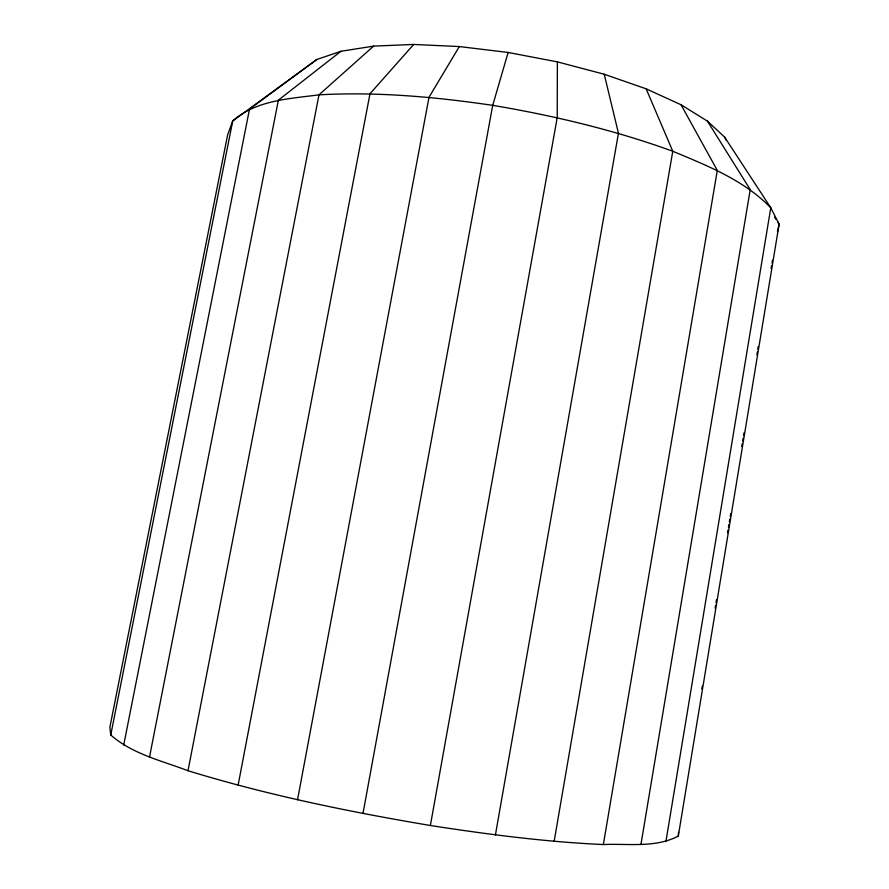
<?xml version="1.0" encoding="UTF-8"?>
<svg xmlns="http://www.w3.org/2000/svg" width="889" height="889" viewBox="0 0 889 889"><rect width="100%" height="100%" fill="white"/><g stroke="black" fill="none" stroke-linecap="round" stroke-linejoin="round"><path stroke-width="1.33" d="M557.37 61.874L557.225 117.615L430.376 825.492C348.666 811.746 267.289 795.066 188.001 770.73C161.631 760.651 132.428 754.116 110.747 734.992L109.88 727.18L227.64 134.828L232.729 120.948L316.84 59.485L340.943 51.284L373.613 46.117L413.685 44.45L459.324 46.561L508.13 52.462L557.37 61.874L604.231 74.243L646.147 88.833L681.03 104.758L707.433 121.126L724.602 137.095L770.785 207.782L779.12 224.228L678.296 836.071C655.404 848.173 628.201 843.405 603.353 844.55C545.335 841.905 487.717 834.382 430.376 825.492M678.296 836.071L678.54 832.326M665.917 841.55L770.785 207.782C744.037 180.134 707.566 165.81 672.773 151.252C614.41 130.061 553.891 115.659 492.717 105.347C435.232 96.879 377.114 91.623 318.984 94.834C289.336 98.801 256.254 100.068 232.729 120.948L110.747 734.992M701.81 688.897L702.254 686.152M715.123 608.098L715.578 605.353M716.023 602.62L716.478 599.886M727.535 532.778L727.991 530.044M728.447 527.299L728.891 524.566M729.347 521.821L729.791 519.087M730.247 516.342L730.702 513.609M741.759 446.5L742.215 443.767M742.659 441.033L743.115 438.288M743.571 435.554L744.015 432.81M756.883 354.755L757.339 352.011M757.784 349.277L758.239 346.532M771.107 268.478L771.552 265.744M772.008 263L772.463 260.266M640.936 844.517L750.227 189.59L707.433 121.126M603.353 844.55L717.301 170.41L681.03 104.758M554.136 841.372L672.773 151.252L646.147 88.833M495.417 834.949L618.455 133.261L604.231 74.243M362.979 813.524L492.717 105.347L508.13 52.462M297.537 799.811L429.009 97.257L459.324 46.561M238.108 785.243L369.991 93.745L413.685 44.45M188.001 770.73L318.984 94.834L373.613 46.117M149.508 757.117L278.379 100.157L340.943 51.284M123.715 745.049L249.509 109.125L316.84 59.485M777.453 231.929L779.12 224.228L777.608 221.894M774.597 217.238L776.108 219.561M724.602 137.095L726.413 140.529"/></g></svg>
